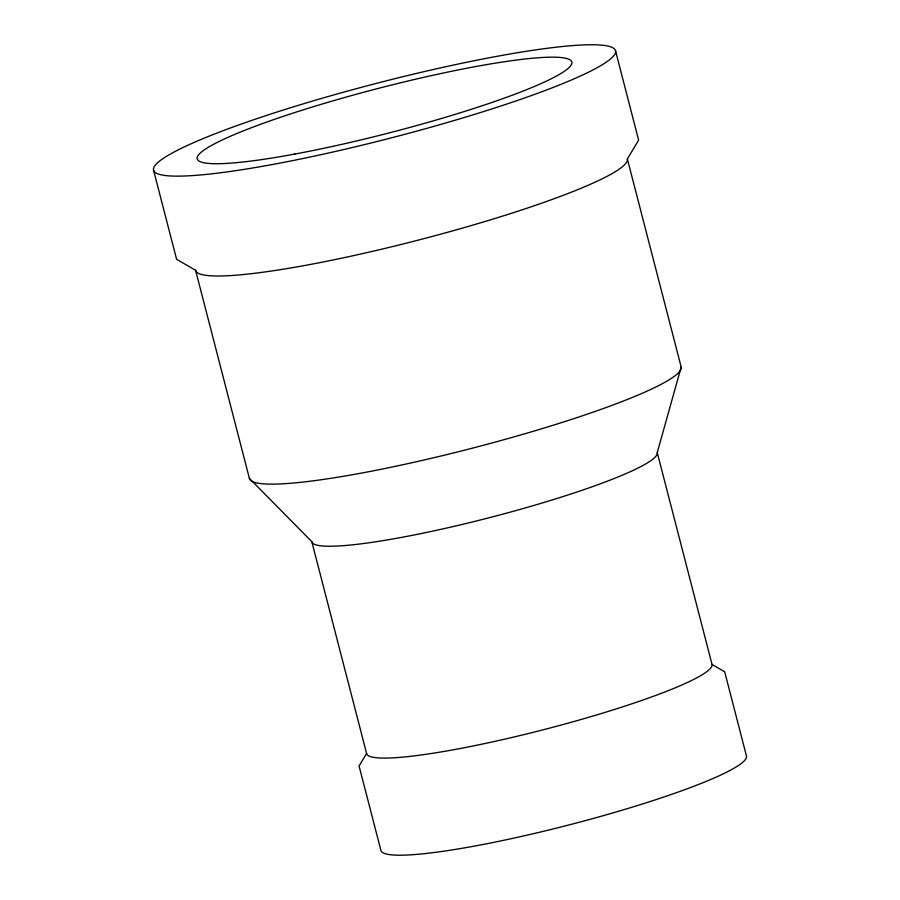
<?xml version="1.0" encoding="UTF-8"?>
<svg xmlns="http://www.w3.org/2000/svg" width="900" height="900" viewBox="0 0 900 900"><rect width="100%" height="100%" fill="white"/><g stroke="black" fill="none" stroke-linecap="round" stroke-linejoin="round"><path stroke-width="1.35" d="M153.506 170.01L176.602 259.29L195.57 270.27L249.39 478.395L311.805 541.642L366.593 753.491L359.077 766.012L380.891 850.331A188.775 22.354 -14.5 0 0 568.012 825.188A188.775 22.354 -14.5 0 0 746.494 756.101L724.68 671.783L712.035 664.459L657.248 452.61L681.188 367.054L627.356 158.94L638.629 140.153L615.544 50.873A238.579 28.249 -14.5 0 0 264.105 116.235A238.579 28.249 -14.5 0 0 273.938 164.227A238.579 28.249 -14.5 0 0 615.544 50.873M657.248 452.61A178.369 21.116 -14.5 0 1 488.61 517.882A178.369 21.116 -14.5 0 1 311.805 541.642M681.188 367.054A222.964 26.404 -14.5 0 1 470.599 448.627A222.964 26.404 -14.5 0 1 249.39 478.395M627.356 158.94A222.964 26.404 -14.5 0 1 416.767 240.502A222.964 26.404 -14.5 0 1 195.57 270.27M712.035 664.459A178.369 21.116 -14.5 0 1 543.398 729.731A178.369 21.116 -14.5 0 1 366.593 753.491M294.84 154.058A193.477 22.905 -14.5 0 0 571.871 62.134A193.477 22.905 -14.5 0 0 286.864 115.144A193.477 22.905 -14.5 0 0 294.84 154.058"/></g></svg>
